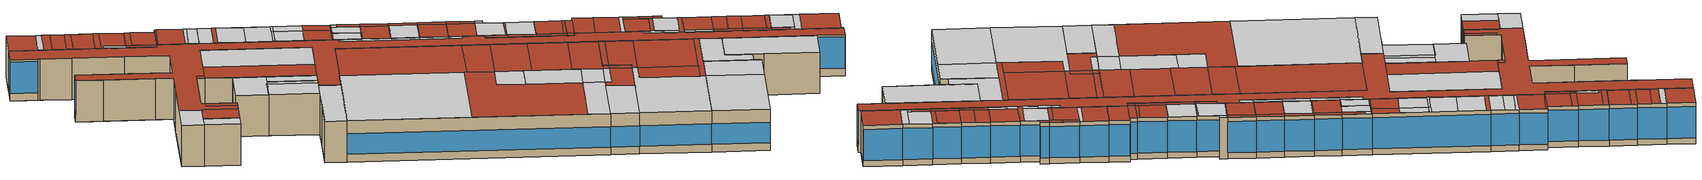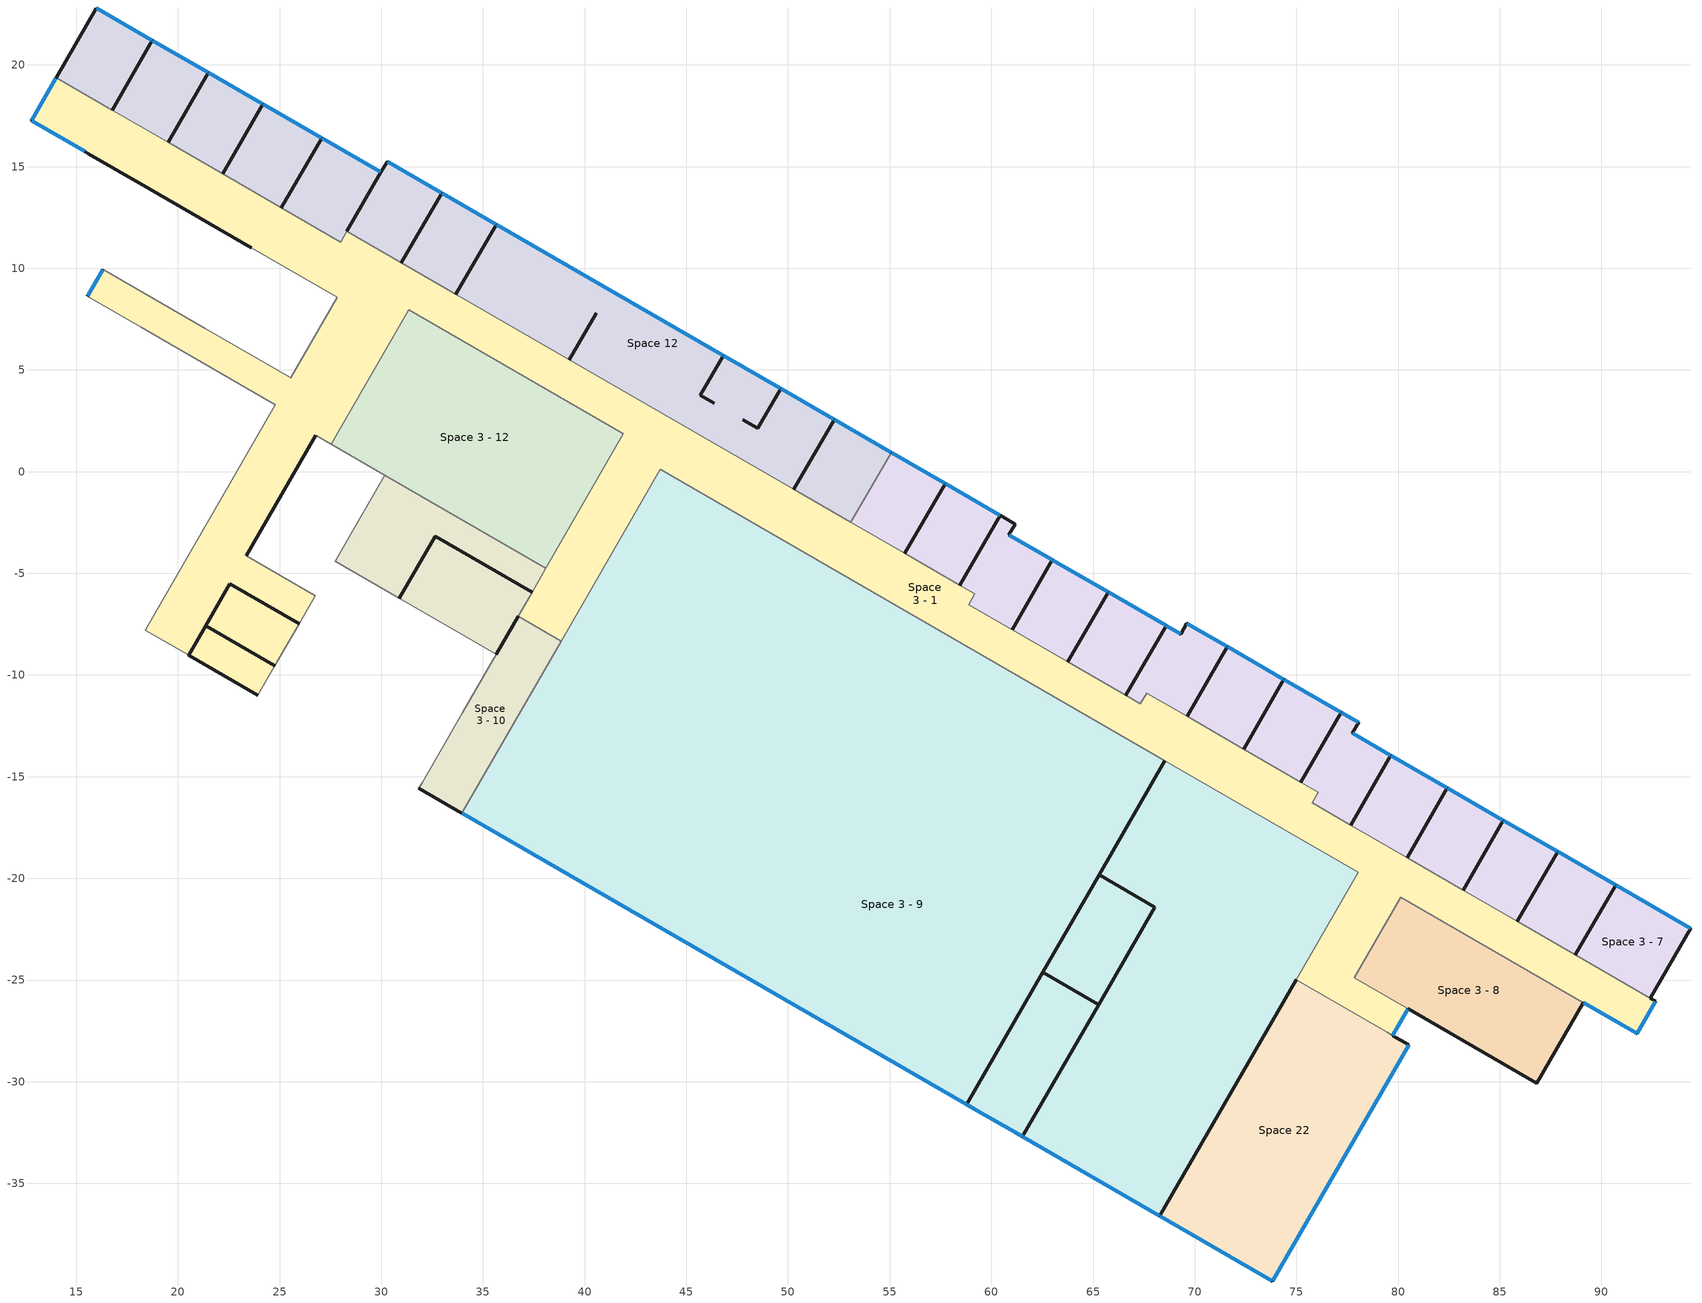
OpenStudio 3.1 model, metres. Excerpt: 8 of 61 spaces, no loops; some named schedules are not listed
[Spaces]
Space 3 - 7
 floor to Space 2 - 1: 66.61,-11 67.68,-9.15 70.39,-10.72 69.62,-12.04 67.64,-10.89 67.33,-11.42 z9.75; 69.62,-12.04 70.39,-10.72 73.17,-12.32 72.41,-13.64 z9.75; 83.19,-20.58 84.26,-18.73 84.5,-18.87 84.19,-19.39 86.63,-20.8 85.87,-22.12 z9.75; 55.74,-4.02 56.51,-2.7 59.21,-4.27 58.45,-5.59 z9.75
 floor ground (ExtSlabCarpet 4in ClimateZone 1-8): 74.39,-10.21 73.17,-12.32 70.39,-10.72 71.61,-8.61 z9.75; 60.43,-2.15 59.21,-4.27 56.51,-2.7 57.73,-0.59 z9.75; 94.39,-22.46 92.41,-25.89 88.72,-23.76 90.7,-20.33 z9.75; 61.17,-2.58 60.87,-3.11 63.01,-4.34 62.09,-5.93 59.21,-4.27 60.43,-2.15 z9.75; 78.06,-12.33 77.76,-12.86 79.65,-13.95 78.73,-15.54 75.99,-13.95 77.21,-11.84 z9.75; 77.21,-11.84 75.99,-13.95 73.17,-12.32 74.39,-10.21 z9.75; 82.42,-15.55 81.51,-17.14 78.73,-15.54 79.65,-13.95 z9.75; 90.7,-20.33 88.72,-23.76 86.07,-22.24 86.83,-20.92 86.63,-20.8 87.85,-18.69 z9.75; 87.85,-18.69 86.63,-20.8 84.19,-19.39 84.5,-18.87 84.26,-18.73 85.18,-17.14 z9.75; 85.18,-17.14 84.26,-18.73 81.51,-17.14 82.42,-15.55 z9.75; 71.61,-8.61 70.39,-10.72 67.68,-9.15 68.59,-7.57 69.31,-7.99 69.62,-7.46 z9.75; 57.73,-0.59 56.51,-2.7 53.86,-1.17 55.08,0.94 z9.75; 68.59,-7.57 67.68,-9.15 64.83,-7.51 65.74,-5.93 z9.75; 65.74,-5.93 64.83,-7.51 62.09,-5.93 63.01,-4.34 z9.75
 floor to Space 2 - 1 (Interior Floor): 86.83,-20.92 86.07,-22.24 85.87,-22.12 86.63,-20.8 z9.75; 56.51,-2.7 55.74,-4.02 53.1,-2.49 53.86,-1.17 z9.75; 62.09,-5.93 61.02,-7.78 58.88,-6.54 59.19,-6.01 58.45,-5.59 59.21,-4.27 z9.75; 75.99,-13.95 75.22,-15.27 72.41,-13.64 73.17,-12.32 z9.75; 84.26,-18.73 83.19,-20.58 80.44,-18.99 81.51,-17.14 z9.75; 81.51,-17.14 80.44,-18.99 77.67,-17.38 78.73,-15.54 z9.75; 78.73,-15.54 77.67,-17.38 75.78,-16.29 76.08,-15.77 75.22,-15.27 75.99,-13.95 z9.75; 67.68,-9.15 66.61,-11 63.76,-9.36 64.83,-7.51 z9.75; 64.83,-7.51 63.76,-9.36 61.02,-7.78 62.09,-5.93 z9.75
 wall outside (ASHRAE 189.1-2009 ExtWall Mass ClimateZone 5): 92.41,-25.89 94.39,-22.46 90.7,-20.33 88.72,-23.76 / 55.74,-4.02 57.73,-0.59 55.08,0.94 / 58.45,-5.59 60.43,-2.15 57.73,-0.59 / 83.19,-20.58 85.18,-17.14 82.42,-15.55 79.65,-13.95 77.76,-12.86 78.06,-12.33 77.21,-11.84 74.39,-10.21 71.61,-8.61 69.62,-7.46 69.31,-7.99 68.59,-7.57 65.74,-5.93 63.76,-9.36 / 90.7,-20.33 87.85,-18.69 85.87,-22.12 / 77.21,-11.84 75.22,-15.27 / 69.62,-12.04 71.61,-8.61 / 77.67,-17.38 79.65,-13.95 / 80.44,-18.99 82.42,-15.55 / 74.39,-10.21 72.41,-13.64 / 68.59,-7.57 66.61,-11 / 87.85,-18.69 85.18,-17.14 / 65.74,-5.93 63.01,-4.34 60.87,-3.11 61.17,-2.58 60.43,-2.15 / 63.01,-4.34 61.02,-7.78 z9.75:14.63
 wall to Space 3 - 1: 61.02,-7.78 63.76,-9.36 66.61,-11 / 75.22,-15.27 76.08,-15.77 75.78,-16.29 77.67,-17.38 80.44,-18.99 83.19,-20.58 85.87,-22.12 88.72,-23.76 92.41,-25.89 z9.75:14.63
 wall to Space 3 - 1 (Interior Wall): 53.1,-2.49 55.74,-4.02 58.45,-5.59 59.19,-6.01 58.88,-6.54 61.02,-7.78 / 66.61,-11 67.33,-11.42 67.64,-10.89 69.62,-12.04 72.41,-13.64 75.22,-15.27 z9.75:14.63
 wall to Space 12 (Interior Wall): 55.08,0.94 53.1,-2.49 z9.75:14.63
 window (ASHRAE 189.1-2009 ExtWindow ClimateZone 4-5): 82.4,-15.54 79.67,-13.97 / 57.7,-0.58 55.1,0.92 / 71.58,-8.59 69.64,-7.47 / 62.98,-4.33 60.89,-3.12 / 69.29,-7.97 68.61,-7.58 / 77.18,-11.83 74.41,-10.22 / 78.04,-12.32 77.23,-11.85 / 74.36,-10.2 71.63,-8.62 / 79.63,-13.94 77.78,-12.87 / 90.68,-20.32 87.87,-18.7 / 60.41,-2.14 57.75,-0.6 / 68.57,-7.56 65.77,-5.94 / 87.83,-18.67 85.2,-17.16 / 85.15,-17.13 82.44,-15.57 / 65.72,-5.91 63.03,-4.36 z10.45:14.17; 94.37,-22.45 90.72,-20.35 z10.45:14.16
 ceiling to Space 16 (Interior Ceiling): 88.72,-23.76 90.7,-20.33 90.07,-19.97 88.08,-23.4 z14.63; 77.23,-17.13 77.53,-16.6 76.08,-15.77 75.78,-16.29 z14.63; 63.99,-8.78 65.66,-5.88 63.01,-4.34 61.33,-7.25 z14.63; 77.53,-16.6 79.21,-13.7 76.9,-12.37 75.22,-15.27 z14.63; 61.16,-7.15 62.83,-4.24 60.16,-2.7 58.49,-5.61 z14.63; 78.68,-17.97 78.99,-17.44 77.97,-16.86 77.67,-17.38 z14.63
 ceiling to Space 4 - 1 (Interior Ceiling): 80.44,-18.99 80.75,-18.46 78.99,-17.44 78.68,-17.97 z14.63
 ceiling to Space 16: 74.05,-10.02 72.07,-13.45 72.41,-13.64 74.39,-10.21 z14.63; 60.47,-2.18 60.16,-2.7 60.87,-3.11 61.17,-2.58 z14.63; 87.85,-18.69 86.17,-21.59 88.39,-22.87 90.07,-19.97 z14.63; 87.96,-22.62 87.66,-23.15 88.08,-23.4 88.39,-22.87 z14.63
 roof outside (ASHRAE 189.1-2009 ExtRoof IEAD ClimateZone 2-5): 83.5,-20.05 85.18,-17.14 83.8,-16.35 82.12,-19.25 z14.63; 75.65,-11.64 75.95,-11.12 74.39,-10.21 74.08,-10.74 z14.63; 74.77,-15.01 76.45,-12.11 74.08,-10.74 72.41,-13.64 z14.63; 66.91,-10.47 68.59,-7.57 68.32,-7.41 66.65,-10.32 z14.63; 61.02,-7.78 61.33,-7.25 59.19,-6.01 58.88,-6.54 z14.63; 57.42,-1.12 57.73,-0.59 55.08,0.94 54.77,0.41 z14.63; 76.9,-12.37 77.21,-11.84 75.95,-11.12 75.65,-11.64 z14.63; 58.49,-5.61 60.47,-2.18 60.43,-2.15 58.45,-5.59 z14.63; 63.76,-9.36 64.07,-8.83 61.33,-7.25 61.02,-7.78 z14.63; 64.07,-8.83 65.74,-5.93 65.66,-5.88 63.99,-8.78 z14.63; 55.81,-4.06 57.49,-1.16 57.42,-1.12 55.74,-4.02 z14.63; 77.76,-12.86 78.06,-12.33 77.21,-11.84 76.9,-12.37 z14.63; 77.67,-17.38 79.65,-13.95 79.21,-13.7 77.23,-17.13 z14.63; 75.22,-15.27 76.9,-12.37 76.45,-12.11 74.77,-15.01 z14.63; 72.07,-13.45 74.05,-10.02 71.61,-8.61 69.62,-12.04 z14.63; 67.33,-11.42 67.64,-10.89 66.91,-10.47 66.61,-11 z14.63; 66.61,-11 66.91,-10.47 64.07,-8.83 63.76,-9.36 z14.63; 83.19,-20.58 83.5,-20.05 80.75,-18.46 80.44,-18.99 z14.63; 85.87,-22.12 86.17,-21.59 83.5,-20.05 83.19,-20.58 z14.63; 85.74,-21.34 87.42,-18.44 85.18,-17.14 83.5,-20.05 z14.63; 87.66,-23.15 87.96,-22.62 86.17,-21.59 85.87,-22.12 z14.63; 92.41,-25.89 94.39,-22.46 90.7,-20.33 88.72,-23.76 z14.63; 58.75,-1.89 59.06,-1.36 57.73,-0.59 57.42,-1.12 z14.63; 55.74,-4.02 57.42,-1.12 54.77,0.41 53.1,-2.49 z14.63; 58.45,-5.59 60.13,-2.68 57.49,-1.16 55.81,-4.06 z14.63; 82.12,-19.25 83.8,-16.35 82.42,-15.55 80.75,-18.46 z14.63; 60.13,-2.68 60.43,-2.15 59.06,-1.36 58.75,-1.89 z14.63; 66.65,-10.32 68.32,-7.41 65.74,-5.93 64.07,-8.83 z14.63; 67.64,-10.89 69.31,-7.99 68.59,-7.57 66.91,-10.47 z14.63; 69.62,-12.04 71.61,-8.61 69.62,-7.46 67.64,-10.89 z14.63; 86.17,-21.59 87.85,-18.69 87.42,-18.44 85.74,-21.34 z14.63; 61.33,-7.25 63.01,-4.34 62.83,-4.24 61.16,-7.15 z14.63; 80.75,-18.46 82.42,-15.55 79.65,-13.95 77.97,-16.86 z14.63
Space 3 - 1
 floor ground (ExtSlabCarpet 4in ClimateZone 1-8): 23.89,4.16 23.73,3.9 15.55,8.62 15.7,8.89 z9.75; 17.63,9.18 17.02,8.13 15.7,8.89 16.31,9.94 z9.75; 92.67,-26.05 91.76,-27.63 85.16,-23.82 86.07,-22.24 z9.75; 20.35,15.71 19.13,13.6 12.79,17.26 14.01,19.37 z9.75
 floor to Space 2 - 1: 18.39,-7.8 24.79,3.29 23.73,3.9 23.89,4.16 17.02,8.13 17.63,9.18 25.55,4.61 27.84,8.57 19.13,13.6 20.35,15.71 28,11.29 28.31,11.82 59.19,-6.01 58.88,-6.54 67.33,-11.42 67.64,-10.89 76.08,-15.77 75.78,-16.29 86.07,-22.24 85.16,-23.82 80.14,-20.93 77.86,-24.88 80.5,-26.41 79.73,-27.73 74.98,-24.99 78.03,-19.71 43.72,0.11 38.84,-8.34 36.73,-7.12 41.91,1.85 29.77,8.86 25.96,2.26 26.78,1.79 23.36,-4.13 26.76,-6.09 25.96,-7.48 22.56,-5.52 20.53,-9.03 z9.75; 20.53,-9.03 21.36,-7.59 24.76,-9.55 23.93,-11 z9.75
 floor to Space 2 - 10: 25.96,2.26 29.77,8.86 31.35,7.95 27.87,1.92 27.11,2.36 26.78,1.79 z9.75
 floor to Space 2 - 1 (Interior Floor): 25.96,-7.48 24.76,-9.55 21.36,-7.59 22.56,-5.52 z9.75
 floor to Space 2 - 10 (Interior Floor): 27.87,1.92 27.54,1.35 26.78,1.79 27.11,2.36 z9.75
 wall outside (ASHRAE 189.1-2009 ExtWall Mass ClimateZone 5): 23.36,-4.13 24.74,-1.74 26.78,1.79 / 16.31,9.94 15.55,8.62 / 79.73,-27.73 80.5,-26.41 / 89.12,-26.11 91.76,-27.63 92.67,-26.05 92.41,-25.89 / 20.5,-9.02 20.53,-9.03 23.93,-11 / 14.01,19.37 12.79,17.26 15.43,15.73 15.58,15.64 18.6,13.9 23.61,11.01 / 25.96,-7.48 22.56,-5.52 21.36,-7.59 20.53,-9.03 / 21.36,-7.59 24.76,-9.55 z9.75:14.63
 wall to Space 13 (Interior Wall): 26.76,-6.09 23.36,-4.13 / 26.78,1.79 27.54,1.35 z9.75:14.63
 wall to Space 3 - 8 (Interior Wall): 80.14,-20.93 89.12,-26.11 / 80.5,-26.41 80.23,-26.26 77.86,-24.88 z9.75:14.63
 wall to Space 22: 79.47,-27.58 79.73,-27.73 z9.75:14.63
 wall to Space 3 - 8: 77.86,-24.88 80.14,-20.93 z9.75:14.63
 wall to Space 3 - 9: 68.53,-14.22 78.03,-19.71 74.98,-24.99 / 38.84,-8.34 43.72,0.11 z9.75:14.63
 wall to Space 3 - 4: 18.39,-7.8 20.5,-9.02 z9.75:14.63
 wall to Space 15: 18.19,7.1 23.05,4.3 24.79,3.29 23.01,0.21 z9.75:14.63
 wall to Space 12: 53.1,-2.49 50.29,-0.88 39.24,5.5 / 22.2,14.64 19.51,16.19 16.76,17.78 / 33.67,8.72 30.99,10.27 28.31,11.82 28,11.29 25.08,12.97 z9.75:14.63
 wall to Space 14 (Interior Wall): 25.55,4.61 21.33,7.05 z9.75:14.63
 wall to Space 3 - 6 (Interior Wall): 21.33,7.05 16.31,9.94 z9.75:14.63
 wall to Space 3 - 10 (Interior Wall): 36.73,-7.12 38.84,-8.34 / 38.1,-4.75 37.42,-5.93 z9.75:14.63
 wall to Space 3 - 2 (Interior Wall): 15.55,8.62 18.19,7.1 z9.75:14.63
 wall to Space 3 - 12: 41.91,1.85 38.1,-4.75 / 27.87,1.92 31.35,7.95 z9.75:14.63
 wall to Space 3 - 12 (Interior Wall): 27.54,1.35 27.87,1.92 / 31.35,7.95 41.91,1.85 z9.75:14.63
 wall to Space 14: 23.61,11.01 27.84,8.57 25.55,4.61 z9.75:14.63
 wall to Space 3 - 9 (Interior Wall): 43.72,0.11 68.53,-14.22 z9.75:14.63
 wall to Space 3 - 11: 24.76,-9.55 25.96,-7.48 z9.75:14.63
 wall to Space 12 (Interior Wall): 39.24,5.5 33.67,8.72 / 16.76,17.78 14.01,19.37 / 25.08,12.97 22.2,14.64 z9.75:14.63
 wall to Space 22 (Interior Wall): 74.98,-24.99 79.47,-27.58 z9.75:14.63
 wall to Space 3 - 11 (Interior Wall): 23.93,-11 24.76,-9.55 / 25.96,-7.48 26.76,-6.09 z9.75:14.63
 wall to Space 3 - 3 (Interior Wall): 23.01,0.21 18.39,-7.8 z9.75:14.63
 wall to Space 3 - 10: 37.42,-5.93 36.73,-7.12 z9.75:14.63
 window (ASHRAE 189.1-2009 ExtWindow ClimateZone 4-5): 16.3,9.92 15.56,8.65 z10.63:14.41; 79.75,-27.71 80.48,-26.43 z10.67:14.45; 89.14,-26.12 91.74,-27.62 / 14,19.35 12.8,17.28 / 12.81,17.24 15.41,15.74 z10.67:14.39; 91.77,-27.61 92.66,-26.07 z10.67:14.43
 ceiling to Space 16 (Interior Ceiling): 75.78,-16.29 76.08,-15.77 74.77,-15.01 74.47,-15.54 z14.63; 56.77,-5.32 57.08,-4.79 55.81,-4.06 55.5,-4.59 z14.63
 ceiling to Space 4 - 1: 21.36,-7.59 20.53,-9.03 23.93,-11 24.76,-9.55 z14.63
 ceiling to Space 21: 78.03,-19.71 74.98,-24.99 79.73,-27.73 80.5,-26.41 77.86,-24.88 80.14,-20.93 z14.63
 ceiling to Space 4 - 10: 20.37,-4.36 18.39,-7.8 20.5,-9.02 22.48,-5.58 z14.63
 ceiling to Space 16: 53.02,-2.45 52.72,-2.98 55.5,-4.59 55.81,-4.06 z14.63; 73.97,-14.55 73.67,-15.07 74.47,-15.54 74.77,-15.01 z14.63
 ceiling to Space 4 - 7 (Interior Ceiling): 52.72,-2.98 53.02,-2.45 50.39,-0.93 50.08,-1.46 z14.63; 47.32,0.14 47.63,0.66 45.46,1.91 45.16,1.38 z14.63
 ceiling to Space 4 - 7: 47.63,0.66 47.32,0.14 50.08,-1.46 50.39,-0.93 z14.63
 roof outside (ASHRAE 189.1-2009 ExtRoof IEAD ClimateZone 2-5): 22.24,-6.07 22.56,-5.52 25.96,-7.48 26.46,-6.63 23.43,-4.88 23.74,-4.34 23.36,-4.13 27.11,2.36 27.87,1.92 31.35,7.95 41.91,1.85 36.73,-7.12 38.84,-8.34 43.72,0.11 91.76,-27.63 92.67,-26.05 73.67,-15.07 73.97,-14.55 67.64,-10.89 67.33,-11.42 58.88,-6.54 59.19,-6.01 57.08,-4.79 56.77,-5.32 45.16,1.38 45.46,1.91 28.31,11.82 28,11.29 14.01,19.37 12.79,17.26 27.84,8.57 25.55,4.61 16.31,9.94 15.55,8.62 24.79,3.29 20.37,-4.36 22.48,-5.58 22.21,-6.06 z14.63; 24.76,-9.55 25.96,-7.48 22.56,-5.52 21.36,-7.59 z14.63; 27.54,1.35 27.87,1.92 27.11,2.36 26.78,1.79 z14.63; 26.46,-6.63 26.76,-6.09 23.74,-4.34 23.43,-4.88 z14.63; 20.53,-9.03 22.24,-6.07 22.21,-6.06 20.5,-9.02 z14.63
Space 3 - 9
 floor to Space 10 (Interior Floor): 74.98,-24.99 68.28,-36.6 63.6,-33.9 70.31,-22.29 z9.75
 floor to Space 2 - 1: 49.64,-10.36 51.62,-6.92 44.5,-2.81 42.52,-6.24 40.67,-5.17 43.72,0.11 68.53,-14.22 65.49,-19.5 z9.75; 65.49,-19.5 68.53,-14.22 78.03,-19.71 74.98,-24.99 z9.75
 floor to Space 2 - 4: 58.78,-31.12 62.53,-24.62 65.28,-26.21 61.53,-32.71 z9.75; 62.53,-24.62 65.29,-19.83 68.05,-21.42 65.28,-26.21 z9.75
 floor to Space 2 - 4 (Interior Floor): 70.31,-22.29 63.6,-33.9 61.53,-32.71 68.05,-21.42 65.29,-19.83 65.49,-19.5 z9.75; 65.49,-19.5 58.78,-31.12 44.78,-23.04 51.49,-11.42 z9.75
 floor to Space 2 - 5: 33.96,-16.79 40.67,-5.17 42.32,-6.13 41.23,-8.02 48.82,-12.4 49.91,-10.51 51.49,-11.42 44.78,-23.04 z9.75; 41.23,-8.02 42.32,-6.13 42.52,-6.24 44.5,-2.81 48.06,-4.87 44.99,-10.19 z9.75
 floor to Space 2 - 5 (Interior Floor): 51.62,-6.92 49.64,-10.36 49.91,-10.51 48.82,-12.4 44.99,-10.19 48.06,-4.87 z9.75
 wall outside (ASHRAE 189.1-2009 ExtWall Mass ClimateZone 5): 33.96,-16.79 58.78,-31.12 61.53,-32.71 68.28,-36.6 74.98,-24.99 / 68.53,-14.22 65.29,-19.83 62.53,-24.62 58.78,-31.12 / 65.29,-19.83 68.05,-21.42 65.28,-26.21 61.53,-32.71 / 65.28,-26.21 62.53,-24.62 z9.75:14.63
 wall to Space 3 - 10 (Interior Wall): 38.84,-8.34 33.96,-16.79 z9.75:14.63
 window (ASHRAE 189.1-2009 ExtWindow ClimateZone 4-5): 33.98,-16.8 58.76,-31.1 / 58.8,-31.13 61.51,-32.69 z10.66:13.09; 61.55,-32.72 68.26,-36.59 z10.66:13.1
 ceiling to Space 4 - 8 (Interior Ceiling): 68.28,-36.6 73,-28.42 66.75,-24.81 68.12,-22.43 67.63,-22.15 61.53,-32.71 z14.63; 61.53,-32.71 65.28,-26.21 62.53,-24.62 58.78,-31.12 z14.63; 55.55,-19.36 57.37,-16.22 54.66,-14.66 52.85,-17.8 z14.63; 58.78,-31.12 63.06,-23.7 60.95,-22.48 56.67,-29.9 z14.63
 ceiling to Space 20 (Interior Ceiling): 45.71,-23.57 51.81,-13.01 40.06,-6.23 33.96,-16.79 z14.63
 ceiling to Space 4 - 8: 64.88,-20.56 63.06,-23.7 63.66,-24.04 65.47,-20.9 z14.63; 57.37,-16.22 55.55,-19.36 60.95,-22.48 62.76,-19.34 z14.63; 62.76,-19.34 60.95,-22.48 63.06,-23.7 64.88,-20.56 z14.63
 roof outside (ASHRAE 189.1-2009 ExtRoof IEAD ClimateZone 2-5): 61.99,-18.89 65.65,-12.56 61.81,-10.34 58.15,-16.68 z14.63; 72.47,-28.11 73.85,-25.74 68.12,-22.43 66.75,-24.81 z14.63; 56.67,-29.9 60.95,-22.48 52.85,-17.8 54.66,-14.66 51.81,-13.01 45.71,-23.57 z14.63; 65.47,-20.9 65.89,-20.18 65.29,-19.83 64.88,-20.56 z14.63; 58.15,-16.68 61.81,-10.34 58.32,-8.33 54.66,-14.66 z14.63; 54.66,-14.66 58.32,-8.33 55.69,-6.81 52.03,-13.14 z14.63; 52.03,-13.14 55.69,-6.81 43.72,0.11 40.06,-6.23 z14.63; 65.89,-20.18 69.13,-14.57 68.53,-14.22 65.29,-19.83 z14.63; 65.28,-26.21 67.63,-22.15 65.47,-20.9 63.66,-24.04 63.06,-23.7 62.53,-24.62 z14.63; 67.63,-22.15 68.05,-21.42 65.89,-20.18 65.47,-20.9 z14.63; 64.88,-20.56 68.53,-14.22 65.65,-12.56 61.99,-18.89 z14.63; 68.12,-22.43 71.78,-16.1 69.13,-14.57 65.89,-20.18 68.05,-21.42 67.63,-22.15 z14.63; 73,-28.42 78.03,-19.71 77.5,-19.4 72.47,-28.11 z14.63; 73.85,-25.74 77.5,-19.4 71.78,-16.1 68.12,-22.43 z14.63
Space 3 - 10
 floor to Space 2 - 6: 31.85,-15.57 36.73,-7.12 38.84,-8.34 33.96,-16.79 z9.75; 32.85,-3.29 33.53,-2.11 37.83,-4.59 37.15,-5.77 z9.75; 30.89,-6.21 32.65,-3.17 32.85,-3.29 31.09,-6.33 z9.75; 27.74,-4.4 30.18,-0.17 33.53,-2.11 32.85,-3.29 32.65,-3.17 30.89,-6.21 z9.75
 floor to Space 2 - 1 (Interior Floor): 38.1,-4.75 37.42,-5.93 37.15,-5.77 37.83,-4.59 z9.75; 37.42,-5.93 36.73,-7.12 36.46,-6.97 37.15,-5.77 z9.75
 floor to Space 2 - 6 (Interior Floor): 37.15,-5.77 36.46,-6.97 36.73,-7.12 35.66,-8.97 31.09,-6.33 32.85,-3.29 z9.75
 wall outside (ASHRAE 189.1-2009 ExtWall Mass ClimateZone 5): 31.85,-15.57 33.96,-16.79 / 36.73,-7.12 35.66,-8.97 / 30.89,-6.21 32.65,-3.17 37.42,-5.93 z9.75:14.63
 wall to Space 3 - 11: 30.89,-6.21 35.66,-8.97 34.01,-11.82 32,-15.3 z9.75:14.63
 wall to Space 13: 30.18,-0.17 28.14,-3.71 27.74,-4.4 z9.75:14.63
 wall to Space 3 - 11 (Interior Wall): 27.74,-4.4 30.89,-6.21 / 32,-15.3 31.85,-15.57 z9.75:14.63
 wall to Space 3 - 12 (Interior Wall): 38.1,-4.75 30.18,-0.17 z9.75:14.63
 ceiling to Space 4 - 5: 32.32,-3.73 30.89,-6.21 35.66,-8.97 37.1,-6.48 z14.63; 33.33,-1.99 32.65,-3.17 37.42,-5.93 38.1,-4.75 z14.63; 32.23,-3.67 30.8,-6.16 30.89,-6.21 32.32,-3.73 z14.63
 ceiling to Space 4 - 5 (Interior Ceiling): 37.1,-6.48 37.42,-5.93 32.65,-3.17 32.32,-3.73 z14.63; 33.96,-16.79 38.84,-8.34 36.73,-7.12 31.85,-15.57 z14.63; 30.8,-6.16 32.23,-3.67 32.32,-3.73 33.33,-1.99 30.18,-0.17 27.74,-4.4 z14.63
Space 3 - 8
 floor to Space 9 (Interior Floor): 89.12,-26.11 86.83,-30.07 77.86,-24.88 80.14,-20.93 z9.75
 wall outside (ASHRAE 189.1-2009 ExtWall Mass ClimateZone 5): 80.5,-26.41 81.55,-27.02 86.83,-30.07 89.12,-26.11 z9.75:14.63
 ceiling to Space 4 - 2: 80.14,-20.93 77.86,-24.88 86.83,-30.07 89.12,-26.11 z14.63
Space 12
 floor to Space 2 - 1: 20.35,15.71 21.41,17.56 23.27,16.49 22.2,14.64 z9.75
 floor ground (ExtSlabCarpet 4in ClimateZone 1-8): 24.18,18.07 23.27,16.49 21.41,17.56 20.35,15.71 19.51,16.19 21.49,19.62 z9.75; 21.49,19.62 19.51,16.19 16.76,17.78 18.74,21.21 z9.75; 35.65,12.15 34.44,10.04 31.75,11.59 32.97,13.7 z9.75; 27.06,16.41 26.15,14.82 23.27,16.49 24.18,18.07 z9.75; 52.27,2.56 51.05,0.44 34.44,10.04 35.65,12.15 z9.75; 29.98,14.72 29.07,13.14 26.15,14.82 27.06,16.41 z9.75; 18.74,21.21 16.76,17.78 14.01,19.37 15.99,22.8 z9.75; 55.08,0.94 53.86,-1.17 51.05,0.44 52.27,2.56 z9.75; 32.97,13.7 31.75,11.59 29.07,13.14 30.29,15.25 z9.75
 floor to Space 2 - 1 (Interior Floor): 51.05,0.44 50.29,-0.88 39.24,5.5 40.01,6.82 z9.75; 40.01,6.82 39.24,5.5 33.67,8.72 34.44,10.04 z9.75; 53.86,-1.17 53.1,-2.49 50.29,-0.88 51.05,0.44 z9.75; 29.07,13.14 28,11.29 25.08,12.97 26.15,14.82 z9.75; 31.75,11.59 30.99,10.27 28.31,11.82 29.07,13.14 z9.75; 34.44,10.04 33.67,8.72 30.99,10.27 31.75,11.59 z9.75; 26.15,14.82 25.08,12.97 22.2,14.64 23.27,16.49 z9.75
 wall outside (ASHRAE 189.1-2009 ExtWall Mass ClimateZone 5): 39.24,5.5 40.56,7.78 / 25.08,12.97 27.06,16.41 24.18,18.07 21.49,19.62 19.51,16.19 / 21.49,19.62 18.74,21.21 16.76,17.78 / 55.08,0.94 52.27,2.56 49.63,4.08 48.51,2.13 47.77,2.56 / 50.29,-0.88 52.27,2.56 / 18.74,21.21 15.99,22.8 14.01,19.37 / 22.2,14.64 24.18,18.07 / 49.63,4.08 46.81,5.71 35.65,12.15 33.67,8.72 / 46.81,5.71 45.68,3.76 46.37,3.36 / 35.65,12.15 32.97,13.7 30.99,10.27 / 32.97,13.7 30.29,15.25 29.98,14.72 27.06,16.41 / 29.98,14.72 28.31,11.82 z9.75:14.63
 window (ASHRAE 189.1-2009 ExtWindow ClimateZone 4-5): 52.25,2.57 49.66,4.07 / 24.16,18.08 21.52,19.61 / 29.96,14.73 27.09,16.39 / 27.04,16.42 24.2,18.06 / 21.47,19.63 18.77,21.2 / 55.06,0.95 52.3,2.54 / 18.72,21.22 16.01,22.79 / 46.79,5.72 35.68,12.14 / 49.61,4.09 46.83,5.7 / 32.95,13.71 30.31,15.24 / 35.63,12.16 32.99,13.69 z10.45:14.17
 ceiling to Space 4 - 7 (Interior Ceiling): 40.79,7.65 41.46,8.8 41.23,8.93 40.56,7.78 z14.63; 39.48,5.37 40.79,7.65 40.56,7.78 39.24,5.5 z14.63; 39.24,5.5 41.23,8.93 38.73,10.37 36.75,6.94 z14.63; 47.14,4.82 47.44,5.34 46.9,5.66 46.6,5.13 z14.63; 43.52,6.08 44.18,7.23 41.46,8.8 40.79,7.65 z14.63
 ceiling to Space 4 - 7: 36.04,11.93 34.06,8.5 36.75,6.94 38.73,10.37 z14.63; 32.97,13.7 30.99,10.27 31.31,10.09 33.29,13.52 z14.63; 33.29,13.52 31.31,10.09 32.33,9.49 34.31,12.93 z14.63; 52.06,1.97 50.39,-0.93 53.02,-2.45 54.7,0.45 z14.63; 45.77,3.7 44.92,2.23 47.63,0.66 48.48,2.14 z14.63; 18.74,21.21 16.76,17.78 17.31,17.46 19.29,20.89 z14.63; 34.31,12.93 32.33,9.49 33.67,8.72 35.65,12.15 z14.63; 40.79,7.65 39.48,5.37 42.2,3.8 43.52,6.08 z14.63; 46.6,5.13 45.77,3.7 48.48,2.14 49.3,3.57 z14.63
 ceiling to Space 4 - 1: 23.29,14.71 22.98,14.19 25.08,12.97 25.39,13.5 z14.63
 roof outside (ASHRAE 189.1-2009 ExtRoof IEAD ClimateZone 2-5): 16.76,17.78 18.74,21.21 15.99,22.8 14.01,19.37 z14.63; 50.39,-0.93 52.06,1.97 51.97,2.03 50.29,-0.88 z14.63; 20.13,15.84 22.11,19.27 21.49,19.62 19.51,16.19 z14.63; 25.99,13.16 27.67,16.06 27.06,16.41 25.39,13.5 z14.63; 19.51,16.19 21.49,19.62 20.12,20.42 18.14,16.98 z14.63; 50.29,-0.88 51.97,2.03 49.33,3.55 47.65,0.65 z14.63; 22.73,14.33 24.71,17.76 24.18,18.07 22.2,14.64 z14.63; 22.98,14.19 23.29,14.71 25.39,13.5 27.06,16.41 24.71,17.76 22.73,14.33 z14.63; 18.14,16.98 20.12,20.42 19.29,20.89 17.31,17.46 z14.63; 34.06,8.5 36.04,11.93 35.65,12.15 33.67,8.72 z14.63; 28,11.29 28.31,11.82 25.39,13.5 25.08,12.97 z14.63; 48.51,2.13 49.33,3.55 49.3,3.57 48.48,2.14 z14.63; 51.97,2.03 52.27,2.56 49.63,4.08 49.33,3.55 z14.63; 30.99,10.27 32.97,13.7 30.44,15.16 28.46,11.73 z14.63; 22.2,14.64 24.18,18.07 22.11,19.27 20.13,15.84 z14.63; 28.31,11.82 29.98,14.72 27.67,16.06 25.99,13.16 z14.63; 28.46,11.73 30.44,15.16 30.29,15.25 28.31,11.82 z14.63; 46.15,4.56 46.81,5.71 44.18,7.23 43.52,6.08 z14.63; 47.65,0.65 48.51,2.13 48.48,2.14 47.63,0.66 z14.63; 45.77,3.7 46.6,5.13 46.5,5.18 45.68,3.76 z14.63; 53.1,-2.49 54.77,0.41 54.7,0.45 53.02,-2.45 z14.63; 54.77,0.41 55.08,0.94 52.27,2.56 51.97,2.03 z14.63; 46.6,5.13 46.9,5.66 46.81,5.71 46.5,5.18 z14.63; 44.92,2.23 45.77,3.7 45.68,3.76 44.83,2.28 z14.63; 49.33,3.55 49.63,4.08 47.44,5.34 47.14,4.82 z14.63; 44.83,2.28 46.15,4.56 43.52,6.08 42.2,3.8 z14.63
Space 22
 floor to Space 10: 68.28,-36.6 74.98,-24.99 80.53,-28.19 73.82,-39.8 z9.75
 wall outside (ASHRAE 189.1-2009 ExtWall Mass ClimateZone 5): 74.98,-24.99 68.28,-36.6 73.82,-39.8 80.53,-28.19 79.73,-27.73 z9.75:14.63
 window (ASHRAE 189.1-2009 ExtWindow ClimateZone 4-5): 68.3,-36.61 73.8,-39.79 z10.66:13.11; 73.83,-39.78 80.51,-28.21 z10.66:13.1
 ceiling to Space 21: 74.98,-24.99 73,-28.42 78.55,-31.62 80.53,-28.19 z14.63
 ceiling to Space 4 - 8 (Interior Ceiling): 73.82,-39.8 78.55,-31.62 73,-28.42 68.28,-36.6 z14.63
Space 3 - 12
 floor to Space 2 - 1 (Interior Floor): 41.91,1.85 38.1,-4.75 37.83,-4.59 41.64,2.01 z9.75
 floor to Space 2 - 10 (Interior Floor): 41.64,2.01 37.83,-4.59 27.54,1.35 31.35,7.95 z9.75
 wall to Space 13: 27.54,1.35 30.18,-0.17 z9.75:14.63
 ceiling to Space 18: 31.35,7.95 29.04,3.95 39.6,-2.14 41.91,1.85 z14.63
 roof outside (ASHRAE 189.1-2009 ExtRoof IEAD ClimateZone 2-5): 38.1,-4.75 39.6,-2.14 29.04,3.95 27.54,1.35 z14.63
[Building]
CoorsTEK: North Axis {deg}=30; Space Type=CK Space_Default; Default Construction Set=Default CK Construction; Default Schedule Set=CK Default
[Site]
BROOMFIELD-JEFFCO: Latitude {deg}=39.91; Longitude {deg}=-105.12; Time Zone {hr}=-7; Elevation {m}=1728
[ClimateZones]
Climate Zone Value 1=5B; Climate Zone Institution Name 2=CEC; Climate Zone Document Name 2=California Climate Zone Descriptions; Climate Zone Document Year 2=1995
[SizingPeriod:DesignDay] Barometric Pressure {Pa}=81198; Sky Clearness=0; Snow Indicator=0; Day of Month=21; Daylight Saving Time Indicator=0; Humidity Indicating Type=WetBulb; Dry-Bulb Temperature Range Modifier Type=DefaultMultipliers
Name | Maximum Dry-Bulb Temperature {C} | Daily Dry-Bulb Temperature Range {deltaC} | Humidity Indicating Conditions at Maximum Dry-Bulb | Wind Speed {m/s} | Wind Direction {deg} | Month | Day Type | Solar Model Indicator | ASHRAE Taub | ASHRAE Taud
Denver Centennial  Golden   N Ann Clg .4% Condns DB=>MWB | 33 | 15.2 | 15.7 | 4.9 | 0 | 7 | SummerDesignDay | ASHRAETau | 0.424 | 2.025
Denver Centennial  Golden   N Ann Htg 99.6% Condns DB | -18.8 | 0 | -18.8 | 3 | 340 | 12 | WinterDesignDay | ASHRAEClearSky
[Material]
Name | Roughness | Thickness {m} | Conductivity {W/m-K} | Density {kg/m3} | Specific Heat {J/kg-K} | Thermal Absorptance | Solar Absorptance | Visible Absorptance
Roof Membrane | MediumSmooth | 0.0095 | 0.16 | 1121.29 | 1460
MAT-CC05 4 HW CONCRETE | Rough | 0.1016 | 1.311 | 2240 | 836.8
1IN Stucco | MediumRough | 0.0253 | 0.6918 | 1858 | 837
F16 Acoustic tile | MediumSmooth | 0.0191 | 0.06 | 368 | 590
G01a 19mm gypsum board | MediumSmooth | 0.019 | 0.16 | 800 | 1090
M11 100mm lightweight concrete | Rough | 0.1016 | 0.53 | 1280 | 840
1IN Stucco 3 | Smooth | 0.0253 | 0.6918 | 1858 | 837 | 0.9 | 0.92 | 0.92
8IN Concrete HW 1 | MediumRough | 0.2033 | 1.7296 | 2243 | 837 | 0.9 | 0.65 | 0.65
Wall Insulation [31] 1 | MediumRough | 0.0337 | 0.0432 | 91 | 837 | 0.9 | 0.5 | 0.5
1/2IN Gypsum 1 | Smooth | 0.0127 | 0.16 | 784.9 | 830 | 0.9 | 0.4 | 0.4
MAT-CC05 4 HW CONCRETE 1; MAT-CC05 4 HW CONCRETE 2; MAT-CC05 4 HW CONCRETE 3; MAT-CC05 4 HW CONCRETE 4 | Rough | 0.1016 | 1.311 | 2240 | 836.8 | 0.9 | 0.85 | 0.85
Roof Membrane 1 | VeryRough | 0.0095 | 0.16 | 1121.29 | 1460 | 0.9 | 0.7 | 0.7
Roof Insulation [18] 1 | MediumRough | 0.1693 | 0.049 | 265 | 836.8 | 0.9 | 0.7 | 0.7
Metal Decking 1 | MediumSmooth | 0.0015 | 45.006 | 7680 | 418.4 | 0.9 | 0.6 | 0.6
G01a 19mm gypsum board 1 | MediumSmooth | 0.019 | 0.16 | 800 | 1090 | 0.9 | 0.4 | 0.4
F16 Acoustic tile 1; F16 Acoustic tile 2 | MediumSmooth | 0.0191 | 0.06 | 368 | 590 | 0.9 | 0.3 | 0.3
M11 100mm lightweight concrete 1; M11 100mm lightweight concrete 2 | MediumRough | 0.1016 | 0.53 | 1280 | 840 | 0.9 | 0.5 | 0.5
F08 Metal surface 1 | Smooth | 0.0008 | 45.28 | 7824 | 500 | 0.9 | 0.7 | 0.7
I01 25mm insulation board 1 | MediumRough | 0.0254 | 0.03 | 43 | 1210 | 0.9 | 0.6 | 0.6
G05 25mm wood 1; G05 25mm wood 2 | MediumSmooth | 0.0254 | 0.15 | 608 | 1630 | 0.9 | 0.5 | 0.5
[Material:NoMass] Roughness=Smooth; Thermal Resistance {m2-K/W}=0.1; Thermal Absorptance=0.9; Solar Absorptance=0.8; Visible Absorptance=0.8
CP02 CARPET PAD 1; CP02 CARPET PAD 2; CP02 CARPET PAD 3; CP02 CARPET PAD 4
[Construction]
ExtSlabCarpet 4in ClimateZone 1-8: MAT-CC05 4 HW CONCRETE
Interior Floor: F16 Acoustic tile
Interior Wall: G01a 19mm gypsum board
Interior Ceiling: M11 100mm lightweight concrete
ASHRAE 189.1-2009 ExtWall Mass ClimateZone 5: 1IN Stucco
ASHRAE 189.1-2009 ExtRoof IEAD ClimateZone 2-5: Roof Membrane
ASHRAE 189.1-2009 ExtWindow ClimateZone 4-5: Clear 3mm 1
ASHRAE 189.1-2009 ExtWall Mass ClimateZone 6: 1IN Stucco 3, 8IN Concrete HW 1, Wall Insulation [31] 1, 1/2IN Gypsum 1
ExtSlabCarpet 4in ClimateZone 1-8 1: MAT-CC05 4 HW CONCRETE 1, CP02 CARPET PAD 1
ASHRAE 189.1-2009 ExtRoof IEAD ClimateZone 2: Roof Membrane 1, Roof Insulation [18] 1, Metal Decking 1
Interior Wall 1: G01a 19mm gypsum board 1, F04 Wall air space resistance 1, G01a 19mm gypsum board 1
Interior Floor 1: F16 Acoustic tile 1, F05 Ceiling air space resistance 1, M11 100mm lightweight concrete 1
Interior Ceiling 1: M11 100mm lightweight concrete 2, F05 Ceiling air space resistance 2, F16 Acoustic tile 2
ExtSlabCarpet 4in ClimateZone 1-8 2: MAT-CC05 4 HW CONCRETE 2, CP02 CARPET PAD 2
ExtSlabCarpet 4in ClimateZone 1-8 3: MAT-CC05 4 HW CONCRETE 3, CP02 CARPET PAD 3
ExtSlabCarpet 4in ClimateZone 1-8 4: MAT-CC05 4 HW CONCRETE 4, CP02 CARPET PAD 4
ASHRAE 189.1-2009 ExtWindow ClimateZone 10; ASHRAE 189.1-2009 ExtWindow ClimateZone 11: Theoretical Glass [167]
Exterior Door 1: F08 Metal surface 1, I01 25mm insulation board 1
Interior Window 1; Interior Window 2; Interior Window 3; Interior Window 4: Clear 3mm
Interior Door 1: G05 25mm wood 1
Interior Partition 1: G05 25mm wood 2
[WindowMaterial:Glazing] Optical Data Type=SpectralAverage; Thickness {m}=0.003; Back Side Solar Reflectance at Normal Incidence=0; Back Side Visible Reflectance at Normal Incidence=0; Infrared Transmittance at Normal Incidence=0; Dirt Correction Factor for Solar and Visible Transmittance=1; Solar Diffusing=No
Name | Solar Transmittance at Normal Incidence | Front Side Solar Reflectance at Normal Incidence | Visible Transmittance at Normal Incidence | Front Side Visible Reflectance at Normal Incidence | Front Side Infrared Hemispherical Emissivity | Back Side Infrared Hemispherical Emissivity | Conductivity {W/m-K}
Clear 3mm; Clear 3mm 1 | 0.837 | 0.075 | 0.898 | 0.081 | 0.84 | 0.84 | 0.9
Theoretical Glass [167] | 0.2374 | 0.7126 | 0.2512 | 0.6988 | 0.985 | 0.985 | 2.1073
[DefaultConstructionSet]
Default CK Construction: Default Exterior Surface Constructions=Default Surface Constructions 1; Default Interior Surface Constructions=Default Surface Constructions 2; Default Ground Contact Surface Constructions=Default Surface Constructions 3; Default Exterior SubSurface Constructions=Default Sub Surface Constructions 1; Default Interior SubSurface Constructions=Default Sub Surface Constructions 2; Interior Partition Construction=Interior Partition 1
[DefaultSurfaceConstructions]
Name | Floor Construction | Wall Construction | Roof Ceiling Construction
Default Surface Constructions 1 | ExtSlabCarpet 4in ClimateZone 1-8 1 | ASHRAE 189.1-2009 ExtWall Mass ClimateZone 6 | ASHRAE 189.1-2009 ExtRoof IEAD ClimateZone 2
Default Surface Constructions 2 | Interior Floor 1 | Interior Wall 1 | Interior Ceiling 1
Default Surface Constructions 3 | ExtSlabCarpet 4in ClimateZone 1-8 3 | ExtSlabCarpet 4in ClimateZone 1-8 2 | ExtSlabCarpet 4in ClimateZone 1-8 4
[DefaultSubSurfaceConstructions]
Name | Fixed Window Construction | Operable Window Construction | Door Construction | Tubular Daylight Dome Construction | Tubular Daylight Diffuser Construction
Default Sub Surface Constructions 1 | ASHRAE 189.1-2009 ExtWindow ClimateZone 10 | ASHRAE 189.1-2009 ExtWindow ClimateZone 11 | Exterior Door 1 | Interior Window 1 | Interior Window 2
Default Sub Surface Constructions 2 | Interior Window 3 | Interior Window 4 | Interior Door 1
[Material:AirGap]
Name | Thermal Resistance {m2-K/W}
F04 Wall air space resistance 1 | 0.15
F05 Ceiling air space resistance 1; F05 Ceiling air space resistance 2 | 0.18
[ThermalZone] Use Ideal Air Loads=No
Name | Thermostat
2nd Floor - East Labs | Thermostat Setpoint Dual Setpoint 24
2nd Floor - Utility | Thermostat Setpoint Dual Setpoint 31
2nd Floor - West Offices | Thermostat Setpoint Dual Setpoint 33
Atrium | Thermostat Setpoint Dual Setpoint 18
2nd Floor - Hallways | Thermostat Setpoint Dual Setpoint 28
East Stairways | Thermostat Setpoint Dual Setpoint 9
2nd Floor - East Offices | Thermostat Setpoint Dual Setpoint 25
2nd Floor - Research Lab | Thermostat Setpoint Dual Setpoint 29
[BuildingStory]
Story 3: Nominal Z Coordinate {m}=9.7536; Nominal Floor to Floor Height {m}=4.8768; Nominal Floor to Ceiling Height {m}=4.8768
[Space]
Name | Space Type | Building Story | Thermal Zone
Space 3 - 10 | Mechanical | Story 3 | 2nd Floor - Utility
Space 3 - 9 | Lab | Story 3 | 2nd Floor - East Labs
Space 3 - 1 | Hallway | Story 3 | 2nd Floor - Hallways
Space 3 - 12 | Hallway | Story 3 | Atrium
Space 3 - 7 | Office | Story 3 | 2nd Floor - East Offices
Space 3 - 8 | Hallway | Story 3 | East Stairways
Space 2
Space 12 | Office | Story 3 | 2nd Floor - West Offices
Space 22 | Lab |  | 2nd Floor - Research Lab
[DefaultScheduleSet] People Activity Level Schedule=CK Activity; Lighting Schedule=CK Light; Infiltration Schedule=CK Infil
Name | Number of People Schedule | Electric Equipment Schedule
CK Default; Corridor Schedule Set; Mechanical Schedule Set | CK Occ | CK Equip
Office Schedule Set | CK Office Occ | CK Equip
Lab Schedule Set | CK Occ | CK Lab Equip
[People:Definition] Number of People Calculation Method=People/Area; Fraction Radiant=0.3
Name | People per Space Floor Area {person/m2}
People Definition CK; Mechanical People Definition | 0.05382
Corridor People Definition | 0.010764
Lab People Definition | 0.0204408
Office People Definition | 0.010678
[Lights:Definition] Design Level Calculation Method=Watts/Area
Name | Watts per Space Floor Area {W/m2} | Fraction Radiant | Fraction Visible
Lights Definition CK | 9.687519
Corridor Lights Definition | 4.84376 | 0.37 | 0.2
Lab Lights Definition; Office Lights Definition | 10.6563 | 0.37 | 0.2
Mechanical Lights Definition | 14.5313 | 0.37 | 0.2
[ElectricEquipment:Definition] Design Level Calculation Method=Watts/Area
Name | Watts per Space Floor Area {W/m2} | Fraction Radiant
Electric Equipment Definition CK | 5.812514
Corridor Electric Equipment Definition | 1.722226 | 0.5
Lab Electric Equipment Definition | 7.642376 | 0.5
Mechanical Electric Equipment Definition | 2.906256 | 0.5
Office Electric Equipment Definition | 6.888903 | 0.5
[SpaceType] Default Construction Set=Default CK Construction; Standards Building Type=SecondarySchool
Name | Default Schedule Set | Design Specification Outdoor Air Object | Standards Space Type
CK Space_Default | CK Default | 189.1-2009 - Office - WholeBuilding - Lg Office - CZ4-8 Ventilation 1
Hallway | Corridor Schedule Set | Corridor Ventilation | Corridor
Lab | Lab Schedule Set | Lab Ventilation | Kitchen
Mechanical | Mechanical Schedule Set | Mechanical Ventilation | Mechanical
Office | Office Schedule Set | Office Ventilation | Office
[DesignSpecification:OutdoorAir] Outdoor Air Method=Sum
Name | Outdoor Air Flow per Person {m3/s-person} | Outdoor Air Flow per Floor Area {m3/s-m2}
Corridor Ventilation | 0 | 0.000508
Mechanical Ventilation | 0 | 0.000254
189.1-2009 - Office - WholeBuilding - Lg Office - CZ4-8 Ventilation 1; Office Ventilation | 0.00943895
Lab Ventilation | 0.00707921 | 0
[ThermostatSetpoint:DualSetpoint]
Name | Heating Setpoint Temperature Schedule | Cooling Setpoint Temperature Schedule
Thermostat Setpoint Dual Setpoint 9; Thermostat Setpoint Dual Setpoint 18; Thermostat Setpoint Dual Setpoint 24; Thermostat Setpoint Dual Setpoint 25; Thermostat Setpoint Dual Setpoint 28; Thermostat Setpoint Dual Setpoint 29; Thermostat Setpoint Dual Setpoint 33 | AHU 1,2,&3 Thermostat Heating | AHU 1,2,&3 Thermostat Cooling
Thermostat Setpoint Dual Setpoint 31 | AHU 4 Thermostat | AHU 4 Thermostat
[ZoneVentilation:DesignFlowRate] Schedule=Always On Discrete hvac_library; Design Flow Rate Calculation Method=AirChanges/Hour; Design Flow Rate {m3/s}=0; Flow Rate per Zone Floor Area {m3/s-m2}=0; Flow Rate per Person {m3/s-person}=0; Air Changes per Hour {1/hr}=5; Ventilation Type=Natural; Fan Pressure Rise {Pa}=0; Fan Total Efficiency=1; Constant Term Coefficient=0.606; Temperature Term Coefficient=0.03636; Velocity Term Coefficient=0.1177; Velocity Squared Term Coefficient=0; Minimum Indoor Temperature {C}=18; Maximum Indoor Temperature {C}=100; Delta Temperature {deltaC}=1; Minimum Outdoor Temperature {C}=-100; Maximum Outdoor Temperature {C}=100; Maximum Wind Speed {m/s}=40
Natural Ventilation; Natural Ventilation 1; Natural Ventilation 2; Natural Ventilation 3; Natural Ventilation 4; Natural Ventilation 5; Natural Ventilation 6; Natural Ventilation 7; Natural Ventilation 8; Natural Ventilation 9; Natural Ventilation 10; Natural Ventilation 11; Natural Ventilation 12; Natural Ventilation 13; Natural Ventilation 14; Natural Ventilation 15; Natural Ventilation 16; Natural Ventilation 17; Natural Ventilation 18; Natural Ventilation 19; Natural Ventilation 20; Natural Ventilation 21; Natural Ventilation 22; Natural Ventilation 23; Natural Ventilation 24; Natural Ventilation 25; Natural Ventilation 26
[SpaceInfiltration:DesignFlowRate] Design Flow Rate Calculation Method=Flow/ExteriorArea
Name | Space or SpaceType | Flow per Exterior Surface Area {m3/s-m2}
Default Infiltration | CK Space_Default | 0.000226568
Corridor Infiltration | Hallway | 0.00113386
Lab Infiltration | Lab | 0.00113386
Mechanical Infiltration | Mechanical | 0.00113386
Office Infiltration | Office | 0.00113386
[People] Multiplier=1
Name | People Definition | Space or SpaceType
Default People | People Definition CK | CK Space_Default
Corridor People | Corridor People Definition | Hallway
Lab People | Lab People Definition | Lab
Mechanical People | Mechanical People Definition | Mechanical
Office People | Office People Definition | Office
[Lights] Fraction Replaceable=1
Name | Lights Definition | Space or SpaceType
Default Lights | Lights Definition CK | CK Space_Default
Corridor Lights | Corridor Lights Definition | Hallway
Lab Lights | Lab Lights Definition | Lab
Mechanical Lights | Mechanical Lights Definition | Mechanical
Office Lights | Office Lights Definition | Office
[ElectricEquipment]
Name | Electric Equipment Definition | Space or SpaceType
Default Electrical Equipment | Electric Equipment Definition CK | CK Space_Default
Corridor Electric Equipment | Corridor Electric Equipment Definition | Hallway
Lab Electric Equipment | Lab Electric Equipment Definition | Lab
Mechanical Electric Equipment | Mechanical Electric Equipment Definition | Mechanical
Office Electric Equipment | Office Electric Equipment Definition | Office
[Schedule:Constant]
Always On Discrete hvac_library: Value=1
[Schedule:Ruleset]
Name | Default Day Schedule | Summer Design Day Schedule | Winter Design Day Schedule
CK Lab Equip | Large Office Bldg Equip Default Schedule | Large Office Bldg Equip Summer Design Day | Large Office Bldg Equip Winter Design Day
AHU 4 Thermostat | Schedule Day 17
AHU 1,2,&3 Thermostat Heating | Schedule Day 18
AHU 1,2,&3 Thermostat Cooling | Schedule Day 19
CK Occ | Office Bldg Occ Default Schedule | Office Bldg Occ Summer Design Day | Office Bldg Occ Winter Design Day
CK Activity | Office Activity Default Schedule | Office Activity Summer Design Day | Office Activity Winter Design Day
CK Light | Office Bldg Light Default Schedule | Office Bldg Light Summer Design Day | Office Bldg Light Winter Design Day
CK Equip | Office Bldg Equip Default Schedule | Office Bldg Equip Summer Design Day | Office Bldg Equip Winter Design Day
CK Infil | Office Infil Quarter On Default Schedule | Office Infil Quarter On Summer Design Day | Office Infil Quarter On Winter Design Day
CK Office Occ | Office Bldg Occ Default Schedule 1 | Office Bldg Occ Summer Design Day 1 | Office Bldg Occ Winter Design Day 1
[Schedule:Day]
Large Office Bldg Equip Default Schedule: 8, 0, 0.1, 20, 0, 0.751, 24, 0, 0.1
Large Office Bldg Equip Summer Design Day: 8, 0, 0.1, 20, 0, 0.75, 24, 0, 0.1
Large Office Bldg Equip Winter Design Day: 24, 0, 0.1
Large Office Bldg Equip Rule 1 Day Schedule; Schedule Day 37: 8, 0, 0.1, 20, 0, 0.2, 24, 0, 0.1
Large Office Bldg Equip Rule 2 Day Schedule: 8, 0, 0.1, 20, 0, 0.3, 24, 0, 0.1
Schedule Day 17: 24, 0, 20
Schedule Day 18: 24, 0, 21.11
Schedule Day 19: 24, 0, 23.33
Office Bldg Occ Default Schedule: 8, 0, 0, 21, 0, 0.1, 24, 0, 0
Office Bldg Occ Summer Design Day; Office Bldg Occ Rule 1 Day Schedule: 8, 0, 0, 16, 0, 0.7, 21, 0, 0.15, 24, 0, 0
Office Bldg Occ Winter Design Day; Office Bldg Occ Winter Design Day 1: 24, 0, 0
Office Bldg Occ Rule 2 Day Schedule; Schedule Day 26: 8, 0, 0, 20, 0, 0.15, 24, 0, 0
Office Activity Default Schedule: 24, 0, 120
Office Activity Summer Design Day; Office Activity Winter Design Day: 24, 0, 132
Office Bldg Light Default Schedule: 6, 0, 0.1773, 22, 0, 0.85021, 24, 0, 0.1773
Office Bldg Light Summer Design Day: 6, 0, 0.1773, 22, 0, 0.9, 24, 0, 0.1773
Office Bldg Light Winter Design Day; Office Bldg Light Rule 2 Day Schedule; Schedule Day 10: 24, 0, 0.1773
Office Bldg Light Rule 1 Day Schedule; Schedule Day 33: 24, 0, 1
Office Bldg Equip Default Schedule: 7, 0, 0.15, 19, 0, 0.9, 24, 0, 0.15
Office Bldg Equip Summer Design Day: 8, 0, 0.35, 17, 0, 0.95, 24, 0, 0.35
Office Bldg Equip Winter Design Day: 24, 0, 0.14
Office Bldg Equip Rule 1 Day Schedule: 24, 0, 0.15
Office Bldg Equip Rule 2 Day Schedule: 8, 0, 0.234675, 17, 0, 0.709393, 24, 0, 0.22926
Office Infil Quarter On Default Schedule; Office Infil Quarter On Summer Design Day; Office Infil Quarter On Winter Design Day: 7, 0, 1, 21, 0, 0.5, 24, 0, 1
Office Bldg Occ Default Schedule 1: 7, 0, 0, 17, 0, 0.95, 21, 0, 0.15, 24, 0, 0
Office Bldg Occ Summer Design Day 1: 8, 0, 0.00488527, 17, 0, 0.95, 21, 0, 0.15, 24, 0, 0
Schedule Day 22: 6, 0, 0.1773, 18, 0, 0.75, 24, 0, 0.1773
Schedule Day 23; Schedule Day 32: 24, 0, 0.3
Schedule Day 25: 8, 0, 0, 16, 0, 0.92419, 21, 0, 0.534307, 24, 0, 0
Schedule Day 34: 7, 0, 0.25092, 19, 0, 0.812279, 24, 0, 0.2437
Schedule Day 35: 7, 0, 0.15, 19, 0, 0.95, 24, 0, 0.15
Schedule Day 36: 7, 0, 0.15, 19, 0, 0.35, 24, 0, 0.15
[Schedule:Rule] Date Specification Type=DateRange
Name | Schedule Ruleset | Rule Order | Day Schedule | Apply Sunday | Apply Monday | Apply Tuesday | Apply Wednesday | Apply Thursday | Apply Friday | Apply Saturday | Start Month | Start Day | End Month | End Day
CK Lab Equip Rule 2 | CK Lab Equip | 1 | Large Office Bldg Equip Rule 1 Day Schedule | Yes | Yes | Yes | Yes | Yes | Yes | Yes | 5 | 15 | 8 | 18
CK Lab Equip Rule 3 | CK Lab Equip | 2 | Large Office Bldg Equip Rule 2 Day Schedule | Yes | No | No | No | No | No | Yes | 1 | 1 | 12 | 31
CK Occ Rule 3 | CK Occ | 2 | Office Bldg Occ Rule 1 Day Schedule | No | Yes | Yes | Yes | Yes | Yes | No | 1 | 6 | 5 | 9
CK Occ Rule 4 | CK Occ | 3 | Office Bldg Occ Rule 2 Day Schedule | Yes | No | No | No | No | No | Yes | 1 | 6 | 5 | 9
CK Light Rule 4 | CK Light | 3 | Office Bldg Light Rule 1 Day Schedule | No | Yes | Yes | Yes | Yes | Yes | No | 9 | 1 | 12 | 31
CK Light Rule 5 | CK Light | 4 | Office Bldg Light Rule 2 Day Schedule | Yes | No | No | No | No | No | Yes | 1 | 1 | 8 | 31
CK Equip 6 | CK Equip | 5 | Office Bldg Equip Rule 1 Day Schedule | Yes | No | No | No | No | No | Yes | 1 | 1 | 12 | 31
CK Equip Rule 7 | CK Equip | 6 | Office Bldg Equip Rule 2 Day Schedule | No | Yes | Yes | Yes | Yes | Yes | No | 5 | 15 | 7 | 31
CK Office Rule 4 | CK Office Occ | 3 | Office Bldg Occ Rule 1 Day Schedule 1 | No | Yes | Yes | Yes | Yes | Yes | No | 5 | 15 | 8 | 18
CK Office Rule 5 | CK Office Occ | 4 | Office Bldg Occ Rule 2 Day Schedule 1 | Yes | No | No | No | No | No | Yes | 1 | 1 | 6 | 30
CK Light Rule 3 | CK Light | 2 | Schedule Day 10 | Yes |  |  |  |  |  | Yes | 9 | 1 | 12 | 31
CK Light Rule 2 | CK Light | 1 | Schedule Day 22 |  | Yes | Yes | Yes | Yes | Yes |  | 1 | 1 | 8 | 31
CK Light Rule 1 | CK Light | 0 | Schedule Day 23 |  | Yes | Yes | Yes | Yes | Yes |  | 12 | 13 | 1 | 4
CK Occ Rule 2 | CK Occ | 1 | Schedule Day 25 |  | Yes | Yes | Yes | Yes | Yes |  | 8 | 18 | 12 | 12
CK Occ Rule 1 | CK Occ | 0 | Schedule Day 26 | Yes |  |  |  |  |  | Yes | 8 | 18 | 12 | 12
CK Office Rule 3 | CK Office Occ | 2 | Schedule Day 27 | Yes |  |  |  |  |  | Yes | 5 | 15 | 8 | 18
CK Office Rule 2 | CK Office Occ | 1 | Schedule Day 30 |  | Yes | Yes | Yes | Yes | Yes |  | 8 | 19 | 12 | 31
CK Office Rule 1 | CK Office Occ | 0 | Schedule Day 31 | Yes |  |  |  |  |  | Yes | 8 | 19 | 12 | 31
CK Equip Rule 5 | CK Equip | 4 | Schedule Day 32 |  | Yes | Yes | Yes | Yes | Yes |  | 12 | 13 | 1 | 5
CK Equip Rule 4 | CK Equip | 3 | Schedule Day 33 |  | Yes | Yes | Yes | Yes | Yes |  | 8 | 1 | 12 | 13
CK Equip Rule 3 | CK Equip | 2 | Schedule Day 34 |  | Yes | Yes | Yes | Yes | Yes |  | 1 | 7 | 5 | 14
CK Equip Rule 2 | CK Equip | 1 | Schedule Day 35 |  | Yes | Yes | Yes | Yes | Yes |  | 8 | 1 | 8 | 31
CK Equip Rule 1 | CK Equip | 0 | Schedule Day 36 |  | Yes | Yes | Yes | Yes | Yes |  | 12 | 1 | 12 | 13
CK Lab Equip Rule 1 | CK Lab Equip | 0 | Schedule Day 37 | Yes | Yes | Yes | Yes | Yes | Yes | Yes | 12 | 13 | 1 | 5
